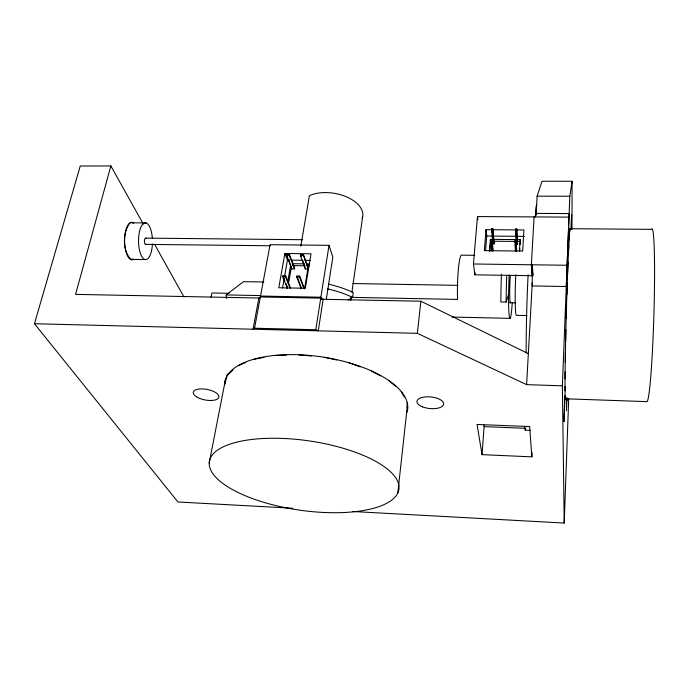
<?xml version="1.0" encoding="UTF-8"?>
<svg xmlns="http://www.w3.org/2000/svg" width="689" height="689" viewBox="0 0 689 689"><rect width="100%" height="100%" fill="white"/><g stroke="black" fill="none" stroke-linecap="round" stroke-linejoin="round"><path stroke-width="1.03" d="M565.083 386.314L565.126 390.87M565.101 378.89L565.152 371.664M571.982 229.394L572.077 181.25L541.993 181.241L537.119 196.15L536.042 215.442M565.273 361.94L565.428 352.337M512.211 303.238A31.324 2.119 -88.6 0 1 509.714 317.974A31.324 2.119 -88.6 0 1 508.542 294.375L509.137 274.902M565.652 341.193L565.893 329.79M535.086 216.923L536.154 213.401L569.14 213.581L566.272 286.512L532.115 285.926L532.399 264.791L532.924 274.833M571.009 229.342L571.569 214.899L571.414 228.937M566.186 318.206L566.522 305.856M566.858 294.806L567.254 282.568M567.607 272.887L568.037 261.88M352.837 511.514L564.213 523.046L568.709 398.63M566.909 399.069L566.479 410.773L566.392 398.13M567.572 398.225L567.495 400.335L567.486 398.32M564.213 523.046L562.37 385.814L569.82 196.244L572.077 181.25M535.422 215.864L535.431 215.597A20.394 0.965 -88.7 0 1 536.74 205.994M568.373 254.181L568.787 245.405M531.848 456.85L529.652 426.56L477.046 424.476L482.033 454.645L531.848 456.85L532.063 452.664M562.37 385.814L526.611 384.643L532.278 282.938M532.649 276.272L532.83 273.059M534.087 216.914L531.374 264.783L531.96 275.703M569.088 240.082L569.458 234.269M519.446 250.917L520.161 239.634L490.413 239.341L489.466 251.588M519.704 250.71L519.833 248.66M520.092 244.561L520.281 241.494L517.103 241.46M516.466 244.19L515.656 228.8L516.664 228.808L517.456 244.207L516.466 244.19L516.561 242.735M515.45 251.209L514.924 239.936L515.94 239.944L516.75 251.011M516.457 251.227L515.94 239.944M517.456 244.207L516.664 228.808M482.033 454.645L484.1 426.646L483.781 424.562M494.013 243.958L492.842 228.619L491.834 228.61L491.662 230.824L493.031 243.949L494.013 243.958L492.842 228.619M489.819 251.382L490.611 241.193M491.765 250.942L490.981 239.703L491.989 239.712L493.143 250.736M492.764 250.951L491.989 239.712M485.564 250.65L486.727 236.034L486.021 229.661L523.95 229.971L522.658 251.08L484.341 250.641L486.021 229.661M406.519 413.486L407.13 407.767M532.967 275.721L474.902 274.825L475.074 272.81M474.902 274.825L473.455 263.99L477.486 216.57L568.64 217.121M407.01 407.81L407.096 402.583M569.708 231.513L570.001 229.032M397.811 492.954A95.797 34.95 8.3 0 0 270.501 438.264A95.797 34.95 8.3 0 0 244.052 495.219A95.797 34.95 8.3 0 0 397.811 492.954L406.476 413.9M526.611 384.643L417.37 333.33L420.858 301.222L321.126 299.25M565.738 397.768L565.548 398.475M350.718 300.593L351.166 297.398M351.924 292.076L362.672 216.535M348.091 300.068L352.57 297.321L353.242 292.558A66.85 32.633 9.1 0 0 328.446 284.152M326.371 298.992L332.821 257.075L329.015 245.336L270.071 244.69L254.551 328.214L253.027 329.213L258.84 298.01L260.356 296.968L320.738 298.156L323.167 299.284L318.266 330.849L315.786 329.738L254.551 328.214M315.786 329.738L329.015 245.336M304.547 288.863L308.672 263.921L306.579 263.896M305.408 269.054L300.395 255.43L300.55 254.534L303.332 254.568L308.138 269.089L305.408 269.054L303.048 261.346M303.901 288.467L299.551 277.021L299.706 276.1L296.89 276.056L296.735 276.969L301.127 288.415M300.8 246.068L309.37 195.822L310.618 195.125A31.728 18.06 9.5 0 1 347.247 197.175A31.728 18.06 9.5 0 1 362.164 218.353M291.757 268.848L286.503 255.257L286.658 254.362L289.432 254.396L294.634 268.004L294.479 268.891L291.757 268.848L288.536 259.219M286.581 288.536L286.943 286.469M287.657 282.318L290.724 264.705M288.415 284.204L291.464 266.626M282.533 287.976L284.169 278.675M284.712 275.574L287.442 260.08L284.876 253.474L311.023 253.793L305.339 288.252L278.778 287.769L284.876 253.474M290.078 288.217L285.504 276.789L285.668 275.876L282.869 275.824L282.705 276.745L287.313 288.166M294.479 268.891L289.277 255.292L289.432 254.396M209.206 462.999L225.26 380.595M227.361 374.101L224.803 384.29M211.049 297.148L211.928 292.989L229.118 293.316M292.747 508.241L177.943 501.98L34.45 323.735L80.251 166.023L110.86 165.954L75.575 294.375L259.512 298.027M501.454 274.093A62.656 4.513 -88.6 0 0 500.843 301.946L506.131 302.049L508.542 294.375M228.274 374.334L232.977 370.019M510.428 302.721L510.713 302.264A15.658 1.059 -88.6 0 1 509.714 294.53A15.658 1.059 -88.6 0 1 510.377 275.591M238.101 365.747L245.775 362.448M226.681 298.57A29.937 9.095 -89.4 0 1 226.345 296.614L226.164 294.918L243.493 281.663L263.861 282.016M133.451 259.21L130.677 259.331C122.444 250.004 122.616 233.304 129.627 223.27L131.496 222.478L133.39 222.96M253.845 359.339L264.025 357.367M274.541 355.541L286.478 355.102M298.638 354.852L311.394 356.015M537.119 196.15L569.82 196.244M568.95 228.696L651.475 229.351A86.478 4.444 -88.3 0 1 653.982 311.859A86.478 4.444 -88.3 0 1 646.73 401.627L565.281 398.785M491.662 230.824L492.669 230.832M515.51 231.022L516.517 231.03M486.727 236.034L524.346 236.379M491.67 241.202L514.984 241.434M145.672 238.127L302.635 239.703M493.195 241.761L494.185 241.779M516.604 242.003L517.603 242.011M490.809 241.934L491.817 241.942M514.778 242.175L515.794 242.183M131.539 259.426L145.121 259.564M132.529 222.797L146.102 222.943M145.551 244.38L270.252 245.766M474.506 255.326L461.768 255.163A31.074 3.428 -88.8 0 0 457.418 293.428L457.548 299.414L351.002 297.347M286.503 255.257L289.277 255.292M300.395 255.43L303.177 255.473M287.442 260.08L289.518 260.106M291.585 260.132L302.996 260.287M305.072 260.313L310.257 260.382M473.455 263.99L566.737 265.265M292.997 263.706L304.486 263.861M292.687 265.601L305.193 265.782M307.277 265.816L309.361 265.842M282.705 276.745L285.504 276.789M296.735 276.969L299.551 277.021M352.837 283.541L457.892 285.349M226.164 294.918L260.597 295.59M260.528 296.046L320.885 297.226L321.556 299.095M509.395 302.704L515.673 302.824M526.887 315.553L516.38 315.329A28.215 1.757 -88.6 0 1 515.794 274.756M452.044 317.052L510.024 318.344M34.45 323.735L417.37 333.33M484.1 426.646L525.819 428.308M525.164 430.169L530.487 430.384M324.218 357.281L336.732 359.968M349.108 362.896L360.347 366.875M371.311 370.958L380.388 375.875M420.858 301.222L528.334 353.655M389.104 380.75L395.365 386.176M401.248 391.602L404.374 397.131M110.86 165.954L143.243 223.985M154.732 244.578L183.98 296.985M282.869 275.824L284.79 280.595M285.935 283.455L287.089 286.305M285.668 275.876L290.612 288.269M286.658 254.362L287.787 257.273M296.89 276.056L301.282 287.511M299.706 276.1L304.417 288.519M300.55 254.534L301.265 256.48M303.332 254.568L308.284 268.202M565.35 397.226L565.221 395.365M477.486 216.57L477.856 219.653M491.3 242.709L491.619 245.715M491.937 248.72L492.144 250.727M490.413 239.341L490.964 244.517M491.834 228.61L492.256 232.658M492.669 236.706L492.988 239.746M515.294 244.965L515.742 251.003M515.949 232.865L516.388 238.954M520.161 239.634L520.298 241.71M224.614 384.944A92.421 39.419 8.5 0 1 322.374 356.997A92.421 39.419 8.5 0 1 406.932 412.435M565.91 397.157A85.376 1.559 -88.4 0 1 566.005 324.855A85.376 1.559 -88.4 0 1 570.079 228.403M133.597 259.46A18.775 7.321 89.3 0 1 124.588 240.539A18.775 7.321 89.3 0 1 133.632 222.952M327.714 288.932A66.997 32.469 9.1 0 1 352.57 297.321M506.131 302.049A62.708 4.246 -88.6 0 1 506.682 276.298M526.138 352.88A84.876 4.229 -88.5 0 1 528.11 274.816M525.474 429.833A22.134 1.145 -88.3 0 1 524.717 426.362M152.415 243.915A18.396 6.968 89.4 0 1 141.9 256.739A18.396 6.968 89.4 0 1 141.529 225.871A18.396 6.968 89.4 0 1 152.347 238.248M145.861 244.328A3.135 1.189 89.4 0 1 144.44 240.625A3.135 1.189 89.4 0 1 146.249 238.661M564.791 397.519L564.015 421.573L564.704 396.209L564.791 397.519M422.667 406.906A13.427 5.813 5.8 0 0 443.621 404.331A13.427 5.813 5.8 0 0 424.605 396.985A13.427 5.813 5.8 0 0 422.667 406.906M197.071 397.148A13.039 5.357 10.8 0 0 218.508 398.018A13.039 5.357 10.8 0 0 202.644 388.906A13.039 5.357 10.8 0 0 197.071 397.148"/></g></svg>
